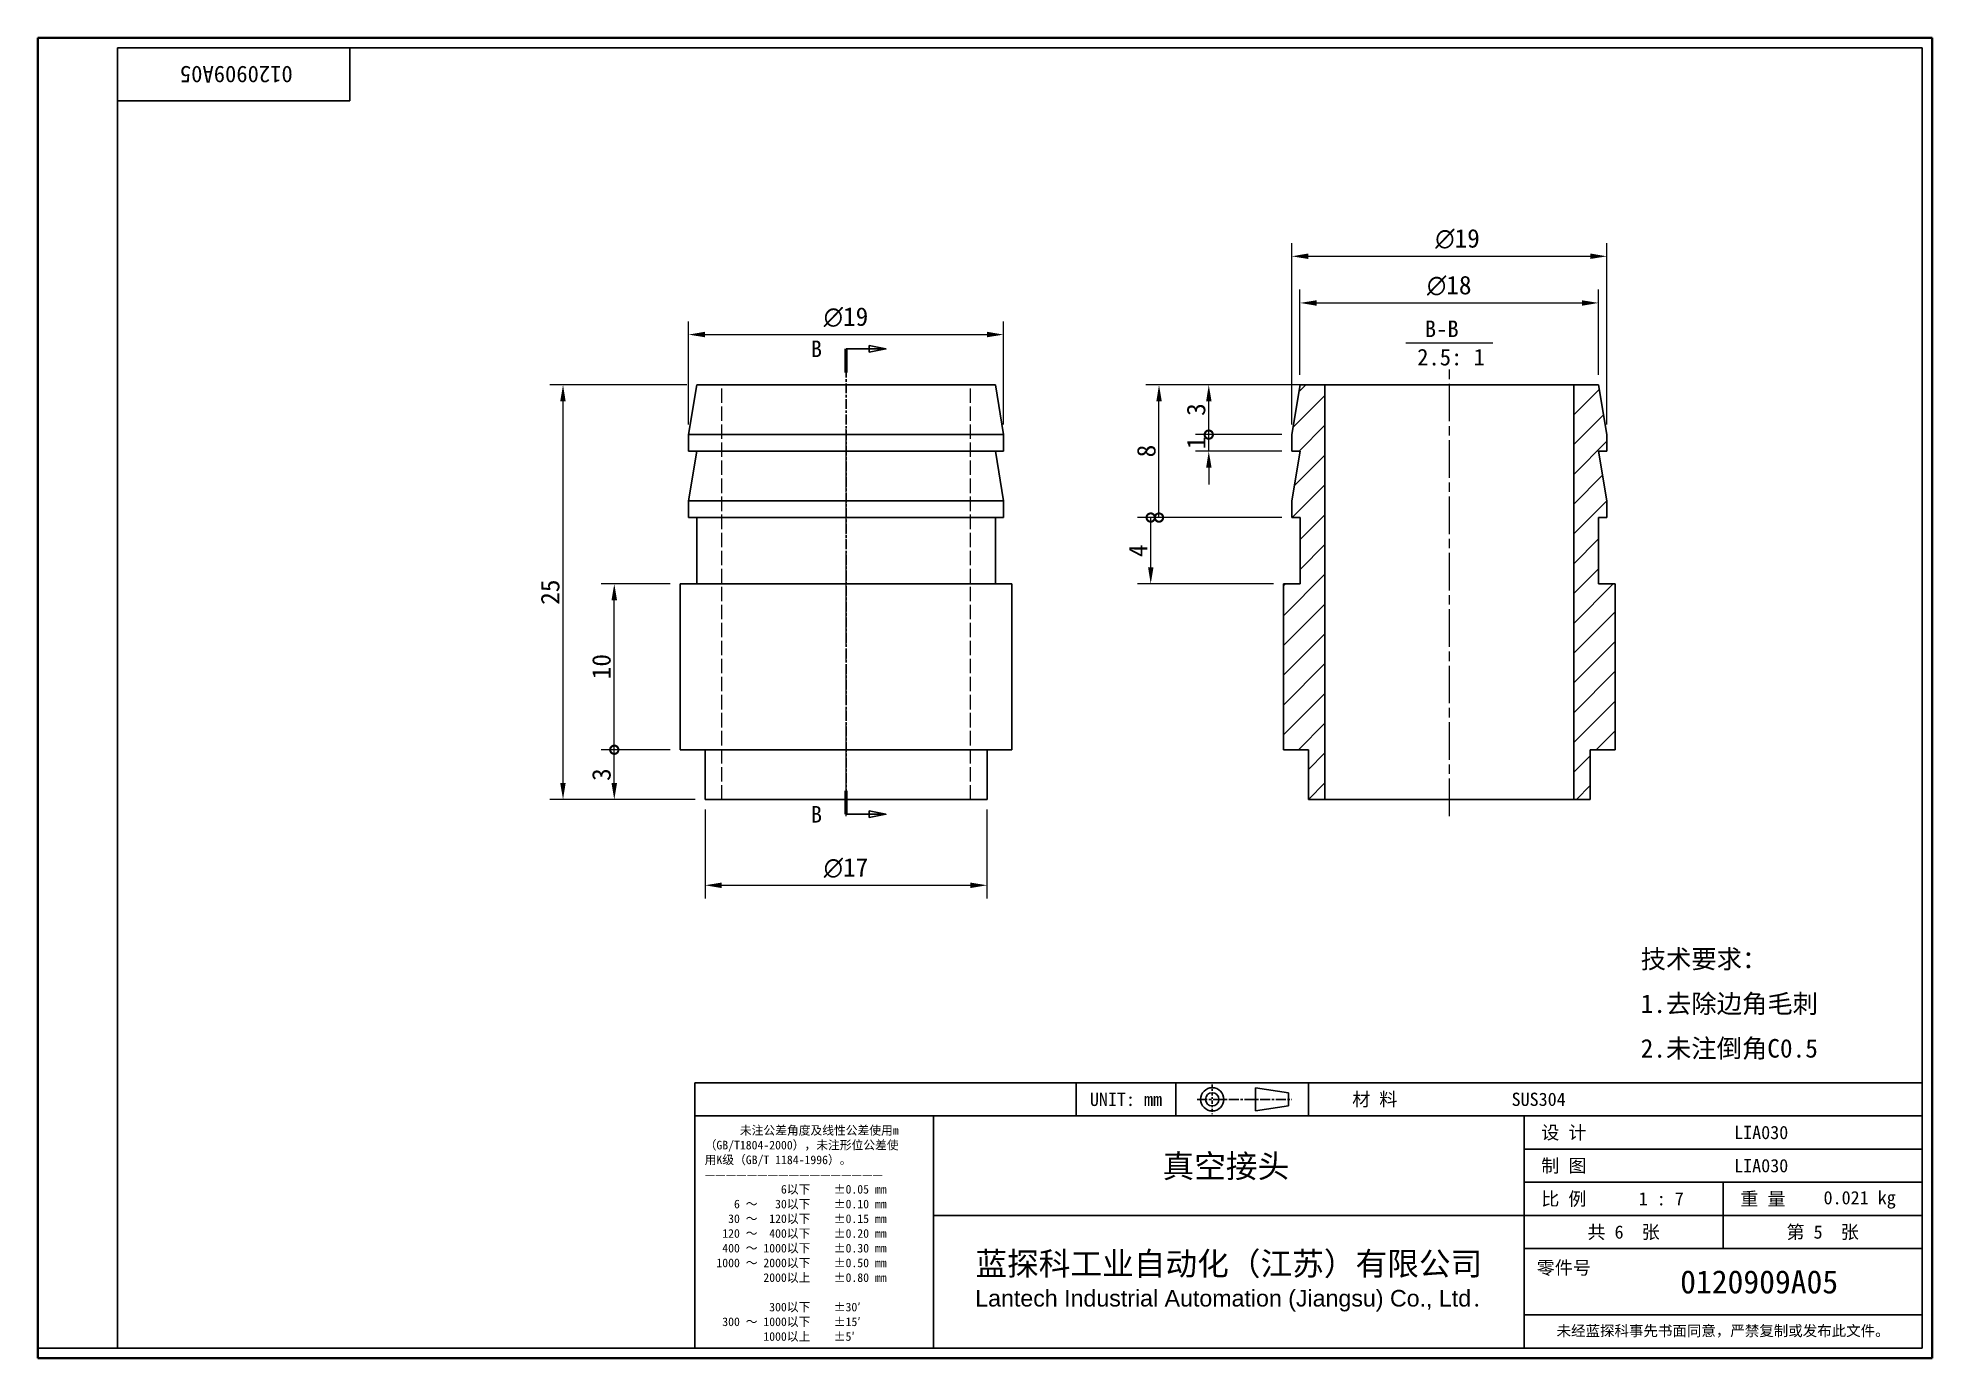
# Model space of a CAD drawing. Header units: millimetres. Extents: x 2 to 117, y 2 to 82.
import ezdxf
from ezdxf.enums import TextEntityAlignment as Align

# ---------------------------------------------------------------- set-up
doc = ezdxf.new("R2010")
doc.units = ezdxf.units.MM
doc.header["$LTSCALE"] = 0.4
doc.linetypes.add('CHAIN', pattern=[0.3543, 0.2362, -0.0295, 0.0591, -0.0295])
doc.linetypes.add('DASHED', pattern=[0.2067, 0.1654, -0.0413])
for name, color, linetype, lineweight in [('1', 7, 'Continuous', 18), ('剖面线 (ISO)', 7, 'Continuous', 18), ('可见 (ISO)', 7, 'Continuous', 25), ('图框 (ISO)', 7, 'Continuous', 35), ('标题 (ISO)', 7, 'Continuous', 25)]:
    doc.layers.add(name, color=color, linetype=linetype, lineweight=lineweight)
for name, color, linetype, lineweight, true_color in [('中心线 (ISO)', 1, 'CHAIN', 18, 0xff0000), ('剖切线 (ISO)', 7, 'CHAIN', 25, 0x008000), ('尺寸 (ISO)', 7, 'Continuous', 18, 0x008000), ('符号 (ISO)', 7, 'Continuous', 18, 0x008000), ('隐藏 (ISO)', 5, 'DASHED', 18, 0x0000ff)]:
    doc.layers.add(name, color=color, linetype=linetype, lineweight=lineweight, true_color=true_color)
doc.styles.add('HZ_33', font='simfang.ttf')
doc.styles.add('文本样式164', font='SimSun.ttf')
doc.styles.add('文本样式165', font='SimSun.ttf')
doc.styles.add('文本样式74', font='SimSun.ttf')
doc.styles.add('最新国标', font='simfang.ttf')
doc.styles.add('注释文本 (ISO)', font='simfang.ttf')
doc.dimstyles.new('默认 (GB)', dxfattribs={"dimscale": 0.4, "dimtxt": 2.8, "dimasz": 2.5, "dimexe": 2, "dimexo": 1.5, "dimgap": 0.5, "dimtad": 1, "dimtoh": 1, "dimdsep": 46, "dimtxsty": '最新国标', "dimcen": 0.09, "dimdle": 10, "dimclrd": 256, "dimclre": 256, "dimclrt": 256, "dimaunit": 1, "dimadec": 3, "dimazin": 2, "dimtfac": 0.535714, "dimtdec": 3, "dimtmove": 0, "dimatfit": 3, "dimfxl": 0, "dimtolj": 1, "dimlwd": -1, "dimlwe": -1, "dimarcsym": 0})
pattern_1 = [(45, (0, 0), (-0.898026, 0.898026), [])]

# ---------------------------------------------------------------- blocks, each defined once
blk = doc.blocks.new('图框 最新国标')
at = {"layer": '图框 (ISO)'}
for p, q in [((6, 7), (6, 204.5)), ((6, 204.5), (291.5, 204.5)), ((291.5, 204.5), (291.5, 5.5)), ((6, 7), (6, 5.5)), ((6, 7), (6, 5.5)), ((291.5, 5.5), (6, 5.5))]:
    blk.add_line(p, q, dxfattribs=at)
at = {"layer": '图框 (ISO)', "color": 7, "linetype": 'Continuous', "lineweight": 25}
for p, q in [((18, 203), (290, 203)), ((18, 7), (18, 203)), ((18, 203), (290, 203)), ((53, 203), (53, 195)), ((290, 203), (290, 7)), ((290, 203), (290, 7)), ((53, 195), (18, 195)), ((290, 7), (6, 7)), ((290, 7), (18, 7))]:
    blk.add_line(p, q, dxfattribs=at)
at = {"layer": '图框 (ISO)', "style": '文本样式74'}
blk.add_attdef('零件代号_001', (44.41, 200.25), '', height=2.5, rotation=180, dxfattribs=at)
blk = doc.blocks.new('标题栏 副本 副本 副本 副本 最新国标')
at = {"layer": '标题 (ISO)'}
for p, q in [((381.98, -183.84), (196.98, -183.84)), ((196.98, -183.84), (196.98, -223.84)), ((254.48, -183.84), (254.48, -188.84)), ((269.48, -183.84), (269.48, -188.84)), ((281.48, -188.09), (281.48, -184.59)), ((281.48, -184.59), (286.48, -185.34)), ((286.48, -185.34), (286.48, -187.34)), ((289.48, -183.84), (289.48, -188.84)), ((381.98, -223.84), (381.98, -183.84)), ((383.48, -183.84), (383.48, -225.34)), ((286.48, -187.34), (281.48, -188.09)), ((196.98, -188.84), (381.98, -188.84)), ((232.98, -188.84), (232.98, -223.84)), ((321.98, -188.84), (321.98, -223.84)), ((321.98, -193.84), (381.98, -193.84)), ((321.98, -198.84), (381.98, -198.84)), ((351.98, -198.84), (351.98, -208.84)), ((321.98, -203.84), (232.98, -203.84)), ((321.98, -203.84), (381.98, -203.84)), ((321.98, -208.84), (381.98, -208.84)), ((321.98, -218.84), (381.98, -218.84)), ((196.98, -223.84), (381.98, -223.84)), ((383.48, -225.34), (196.98, -225.34))]:
    blk.add_line(p, q, dxfattribs=at)
at = {"layer": '标题 (ISO)', "linetype": 'CHAIN', "ltscale": 5.000333}
blk.add_line((274.98, -184.09), (274.98, -188.59), dxfattribs=at)
at = {"layer": '标题 (ISO)', "linetype": 'CHAIN', "ltscale": 15.834605}
blk.add_line((272.73, -186.34), (286.98, -186.34), dxfattribs=at)
at = {"layer": '标题 (ISO)'}
for radius in [1.75, 1]:
    blk.add_circle((274.98, -186.34), radius, dxfattribs=at)
at = {"layer": '1', "style": '文本样式164'}
for s, p in [('UNIT: mm', (261.98, -186.34)), ('材 料', (299.48, -186.34)), ('设 计', (327.98, -191.34)), ('制 图', (327.98, -196.34)), ('比 例', (327.98, -201.34)), ('重 量', (357.98, -201.34)), ('共 6  张', (336.98, -206.34)), ('第 5  张', (366.98, -206.34))]:
    blk.add_text(s, height=2, dxfattribs=at).set_placement(p, align=Align.MIDDLE_CENTER)
at = {"layer": '标题 (ISO)', "style": '注释文本 (ISO)'}
for s, insert, char_height, attachment_point, line_spacing_factor in [('\\fSimSun|b0|i0;{\\H1.3000;      未注公差角度及线性公差使用m\\P}\\fSimSun|b0|i0;{\\H1.3000;（GB/T1804-2000），未注形位公差使\\P}\\fSimSun|b0|i0;{\\H1.3000;用K级（GB/T 1184-1996）。\\P}\\fSimSun|b0|i0;{\\H1.3000;—————————————————\\P}\\fSimSun|b0|i0;{\\H1.3000;             6以下    ±0.05 mm\\P}\\fSimSun|b0|i0;{\\H1.3000;     6 ～   30以下    ±0.10 mm\\P}\\fSimSun|b0|i0;{\\H1.3000;    30 ～  120以下    ±0.15 mm\\P}\\fSimSun|b0|i0;{\\H1.3000;   120 ～  400以下    ±0.20 mm\\P}\\fSimSun|b0|i0;{\\H1.3000;   400 ～ 1000以下    ±0.30 mm\\P}\\fSimSun|b0|i0;{\\H1.3000;  1000 ～ 2000以下    ±0.50 mm\\P}\\fSimSun|b0|i0;{\\H1.3000;          2000以上    ±0.80 mm\\P}\\fSimSun|b0|i0;{\\H1.3000;\\P}\\fSimSun|b0|i0;{\\H1.3000;           300以下    ±30′\\P}\\fSimSun|b0|i0;{\\H1.3000;   300 ～ 1000以下    ±15′\\P}\\fSimSun|b0|i0;{\\H1.3000;          1000以上    ±5′}', (198.48, -206.63), 1.3, 4, 1.023913), ('{\\fMicrosoft YaHei|b0|i0|c134|p34;\\H1.75x;蓝探科工业自动化（江苏）有限公司\\P\\fArial|b0|i0|c0|p34;\\H0.71429x;Lantech Industrial Automation (Jiangsu) Co., Ltd\\fFangSong|b0|i0|c134|p49;.\\H1.15195x; }', (277.48, -213.84), 2, 5, 0.978695)]:
    blk.add_mtext(s, dxfattribs=dict(at, insert=insert, char_height=char_height, attachment_point=attachment_point, line_spacing_factor=line_spacing_factor))
at = {"layer": '标题 (ISO)', "attachment_point": 5, "style": '注释文本 (ISO)'}
for s, insert, char_height in [('\\fFangSong|b0|i0;零件号', (327.98, -211.84), 2), ('\\fSimSun|b0|i0;{\\H1.6000;未经蓝探科事先书面同意，严禁复制或发布此文件。}', (351.98, -221.34), 1.6)]:
    blk.add_mtext(s, dxfattribs=dict(at, insert=insert, char_height=char_height))
at = {"layer": '标题 (ISO)'}
for tag, p, height, style in [('材料_001', (320.09, -187.33), 2, '注释文本 (ISO)'), ('设计人_001', (353.63, -192.33), 2, '注释文本 (ISO)'), ('库存编号_001', (267.49, -198.15), 3.5, '文本样式165'), ('设计人_001', (353.63, -197.33), 2, '注释文本 (ISO)'), ('视图比例_001', (339.26, -202.33), 2, '注释文本 (ISO)'), ('质量\\P3;_001', (367.12, -202.16), 2, '注释文本 (ISO)'), ('零件代号_001', (345.51, -215.59), 3.5, '文本样式165')]:
    blk.add_attdef(tag, p, '', height=height, dxfattribs=dict(at, style=style))
blk = doc.blocks.new('二维转换剖视图1')
at = {"layer": '剖切线 (ISO)', "linetype": 'CHAIN', "ltscale": 15.667007}
blk.add_line((127.81, 87.47), (127.81, 157.63), dxfattribs=at)
at = {"layer": '剖切线 (ISO)', "linetype": 'Continuous', "lineweight": 50}
for p, q in [((127.81, 154.08), (127.81, 157.63)), ((127.81, 87.47), (127.81, 91.02))]:
    blk.add_line(p, q, dxfattribs=at)
at = {"layer": '剖切线 (ISO)', "linetype": 'Continuous'}
for p, q in [((127.81, 157.63), (131.31, 157.63)), ((133.81, 157.63), (131.31, 158.13)), ((131.31, 158.13), (131.31, 157.13)), ((131.31, 157.63), (133.81, 157.63)), ((131.31, 157.13), (133.81, 157.63)), ((127.81, 87.47), (131.31, 87.47)), ((133.81, 87.47), (131.31, 87.97)), ((131.31, 87.97), (131.31, 86.97)), ((131.31, 87.47), (133.81, 87.47)), ((131.31, 86.97), (133.81, 87.47))]:
    blk.add_line(p, q, dxfattribs=at)
at = {"layer": '剖切线 (ISO)', "linetype": 'Continuous', "flags": 128}
for points in [[(131.31, 157.13), (133.81, 157.63), (131.31, 158.13), (131.31, 157.13)], [(131.31, 86.97), (133.81, 87.47), (131.31, 87.97), (131.31, 86.97)]]:
    blk.add_lwpolyline(points, dxfattribs=at)
at = {"layer": '剖切线 (ISO)'}
for points in [[(131.31, 157.13), (133.81, 157.63), (131.31, 158.13), (131.31, 157.13)], [(131.31, 86.97), (133.81, 87.47), (131.31, 87.97), (131.31, 86.97)]]:
    blk.add_solid(points, dxfattribs=at)
at = {"layer": '剖切线 (ISO)', "char_height": 2.5, "attachment_point": 7, "style": 'HZ_33'}
for insert in [(122.49, 156.38), (122.49, 86.22)]:
    blk.add_mtext('B', dxfattribs=dict(at, insert=insert))
blk = doc.blocks.new('*D6')
at = {"layer": 'Defpoints', "color": 0, "transparency": 16777216}
for p in [(42.62, 35.88), (59.62, 35.88), (59.62, 30.71)]:
    blk.add_point(p, dxfattribs=at)
at = {"layer": '尺寸 (ISO)', "color": 116, "true_color": 0x00803f, "transparency": 16777216}
for p, q in [((42.62, 35.28), (42.62, 29.91)), ((59.62, 35.28), (59.62, 29.91)), ((43.62, 30.71), (58.62, 30.71))]:
    blk.add_line(p, q, dxfattribs=at)
for points in [[(43.62, 30.87), (43.62, 30.54), (42.62, 30.71)], [(58.62, 30.87), (58.62, 30.54), (59.62, 30.71)]]:
    blk.add_solid(points, dxfattribs=at)
at = {"layer": '尺寸 (ISO)', "transparency": 16777216, "insert": (51.12, 31.75), "char_height": 1.12, "attachment_point": 5, "style": '最新国标'}
blk.add_mtext('\\A1;{\\fAIGDT|b0|i0;\\ln}\\fFangSong|b0|i0;17', dxfattribs=at)
blk = doc.blocks.new('*D7')
at = {"layer": 'Defpoints', "color": 0, "transparency": 16777216}
for p in [(60.62, 63.91), (41.62, 57.88), (60.62, 57.88)]:
    blk.add_point(p, dxfattribs=at)
at = {"layer": '尺寸 (ISO)', "color": 116, "true_color": 0x00803f, "transparency": 16777216}
for p, q in [((41.62, 58.48), (41.62, 64.71)), ((60.62, 58.48), (60.62, 64.71)), ((42.62, 63.91), (59.62, 63.91))]:
    blk.add_line(p, q, dxfattribs=at)
for points in [[(42.62, 64.08), (42.62, 63.75), (41.62, 63.91)], [(59.62, 64.08), (59.62, 63.75), (60.62, 63.91)]]:
    blk.add_solid(points, dxfattribs=at)
at = {"layer": '尺寸 (ISO)', "transparency": 16777216, "insert": (51.12, 64.96), "char_height": 1.12, "attachment_point": 5, "style": '最新国标'}
blk.add_mtext('\\A1;{\\fAIGDT|b0|i0;\\ln}\\fFangSong|b0|i0;19', dxfattribs=at)
blk = doc.blocks.new('_DotSmall')
at = {"color": 0, "linetype": 'ByBlock', "const_width": 0.5}
blk.add_lwpolyline([(-0.0625, 0, 1), (0.0625, 0, 1)], format="xyb", close=True, dxfattribs=at)
blk = doc.blocks.new('*D8')
at = {"layer": 'Defpoints', "color": 0, "transparency": 16777216}
for p in [(37.15, 38.88), (41.12, 38.88), (42.62, 35.88)]:
    blk.add_point(p, dxfattribs=at)
at = {"layer": '尺寸 (ISO)', "color": 116, "true_color": 0x00803f, "transparency": 16777216}
for p, q in [((40.52, 38.88), (36.35, 38.88)), ((37.15, 36.88), (37.15, 38.88)), ((42.02, 35.88), (36.35, 35.88))]:
    blk.add_line(p, q, dxfattribs=at)
blk.add_solid([(36.98, 36.88), (37.32, 36.88), (37.15, 35.88)], dxfattribs=at)
at = {"layer": '尺寸 (ISO)', "color": 116, "true_color": 0x00803f, "transparency": 16777216, "rotation": 90}
blk.add_blockref('_DotSmall', (37.15, 38.88), dxfattribs=at)
at = {"layer": '尺寸 (ISO)', "transparency": 16777216, "insert": (36.38, 37.38), "char_height": 1.12, "attachment_point": 5, "rotation": 90, "style": '最新国标'}
blk.add_mtext('\\A1;3', dxfattribs=at)
blk = doc.blocks.new('*D10')
at = {"layer": 'Defpoints', "color": 0, "transparency": 16777216}
for p in [(37.15, 48.88), (41.12, 48.88), (41.12, 38.88)]:
    blk.add_point(p, dxfattribs=at)
at = {"layer": '尺寸 (ISO)', "color": 116, "true_color": 0x00803f, "transparency": 16777216}
for p, q in [((40.52, 48.88), (36.35, 48.88)), ((37.15, 38.88), (37.15, 47.88)), ((40.52, 38.88), (36.35, 38.88))]:
    blk.add_line(p, q, dxfattribs=at)
blk.add_solid([(36.98, 47.88), (37.32, 47.88), (37.15, 48.88)], dxfattribs=at)
at = {"layer": '尺寸 (ISO)', "color": 116, "true_color": 0x00803f, "transparency": 16777216, "rotation": 270}
blk.add_blockref('_DotSmall', (37.15, 38.88), dxfattribs=at)
at = {"layer": '尺寸 (ISO)', "transparency": 16777216, "insert": (36.38, 43.89), "char_height": 1.12, "attachment_point": 5, "rotation": 90, "style": '最新国标'}
blk.add_mtext('\\A1;10', dxfattribs=at)
blk = doc.blocks.new('*D11')
at = {"layer": 'Defpoints', "color": 0, "transparency": 16777216}
for p in [(34.06, 60.88), (42.12, 60.88), (42.62, 35.88)]:
    blk.add_point(p, dxfattribs=at)
at = {"layer": '尺寸 (ISO)', "color": 116, "true_color": 0x00803f, "transparency": 16777216}
for p, q in [((41.52, 60.88), (33.26, 60.88)), ((34.06, 36.88), (34.06, 59.88)), ((42.02, 35.88), (33.26, 35.88))]:
    blk.add_line(p, q, dxfattribs=at)
for points in [[(33.89, 59.88), (34.22, 59.88), (34.06, 60.88)], [(33.89, 36.88), (34.22, 36.88), (34.06, 35.88)]]:
    blk.add_solid(points, dxfattribs=at)
at = {"layer": '尺寸 (ISO)', "transparency": 16777216, "insert": (33.29, 48.38), "char_height": 1.12, "attachment_point": 5, "rotation": 90, "style": '最新国标'}
blk.add_mtext('\\A1;25', dxfattribs=at)
blk = doc.blocks.new('*D12')
at = {"layer": 'Defpoints', "color": 0, "transparency": 16777216}
for p in [(96.49, 65.82), (78.49, 60.88), (96.49, 60.88)]:
    blk.add_point(p, dxfattribs=at)
at = {"layer": '尺寸 (ISO)', "color": 116, "true_color": 0x00803f, "transparency": 16777216}
for p, q in [((78.49, 61.48), (78.49, 66.62)), ((96.49, 61.48), (96.49, 66.62)), ((79.49, 65.82), (95.49, 65.82))]:
    blk.add_line(p, q, dxfattribs=at)
for points in [[(79.49, 65.98), (79.49, 65.65), (78.49, 65.82)], [(95.49, 65.98), (95.49, 65.65), (96.49, 65.82)]]:
    blk.add_solid(points, dxfattribs=at)
at = {"layer": '尺寸 (ISO)', "transparency": 16777216, "insert": (87.49, 66.86), "char_height": 1.12, "attachment_point": 5, "style": '最新国标'}
blk.add_mtext('\\A1;\\fAIGDT|b0|i0;n\\fFangSong|b0|i0;18', dxfattribs=at)
blk = doc.blocks.new('*D13')
at = {"layer": 'Defpoints', "color": 0, "transparency": 16777216}
for p in [(96.99, 68.63), (77.99, 57.88), (96.99, 57.88)]:
    blk.add_point(p, dxfattribs=at)
at = {"layer": '尺寸 (ISO)', "color": 116, "true_color": 0x00803f, "transparency": 16777216}
for p, q in [((77.99, 58.48), (77.99, 69.43)), ((78.99, 68.63), (95.99, 68.63)), ((96.99, 58.48), (96.99, 69.43))]:
    blk.add_line(p, q, dxfattribs=at)
for points in [[(78.99, 68.8), (78.99, 68.47), (77.99, 68.63)], [(95.99, 68.8), (95.99, 68.47), (96.99, 68.63)]]:
    blk.add_solid(points, dxfattribs=at)
at = {"layer": '尺寸 (ISO)', "transparency": 16777216, "insert": (87.99, 69.68), "char_height": 1.12, "attachment_point": 5, "style": '最新国标'}
blk.add_mtext('\\A1;\\fAIGDT|b0|i0;n\\fFangSong|b0|i0;19', dxfattribs=at)
blk = doc.blocks.new('*D14')
at = {"layer": 'Defpoints', "color": 0, "transparency": 16777216}
for p in [(72.99, 57.88), (77.99, 57.88), (77.99, 56.88)]:
    blk.add_point(p, dxfattribs=at)
at = {"layer": '尺寸 (ISO)', "color": 116, "true_color": 0x00803f, "transparency": 16777216}
for p, q in [((72.99, 57.88), (72.99, 58.88)), ((77.39, 57.88), (72.19, 57.88)), ((72.99, 56.88), (72.99, 57.88)), ((77.39, 56.88), (72.19, 56.88)), ((72.99, 55.88), (72.99, 54.88))]:
    blk.add_line(p, q, dxfattribs=at)
blk.add_solid([(72.83, 55.88), (73.16, 55.88), (72.99, 56.88)], dxfattribs=at)
at = {"layer": '尺寸 (ISO)', "color": 116, "true_color": 0x00803f, "transparency": 16777216, "rotation": 270}
blk.add_blockref('_DotSmall', (72.99, 57.88), dxfattribs=at)
at = {"layer": '尺寸 (ISO)', "transparency": 16777216, "insert": (72.23, 57.38), "char_height": 1.12, "attachment_point": 5, "rotation": 90, "style": '最新国标'}
blk.add_mtext('\\A1;1', dxfattribs=at)
blk = doc.blocks.new('*D15')
at = {"layer": 'Defpoints', "color": 0, "transparency": 16777216}
for p in [(72.99, 60.88), (78.49, 60.88), (77.99, 57.88)]:
    blk.add_point(p, dxfattribs=at)
at = {"layer": '尺寸 (ISO)', "color": 116, "true_color": 0x00803f, "transparency": 16777216}
for p, q in [((77.89, 60.88), (72.19, 60.88)), ((72.99, 57.88), (72.99, 59.88)), ((77.39, 57.88), (72.19, 57.88))]:
    blk.add_line(p, q, dxfattribs=at)
blk.add_solid([(72.83, 59.88), (73.16, 59.88), (72.99, 60.88)], dxfattribs=at)
at = {"layer": '尺寸 (ISO)', "color": 116, "true_color": 0x00803f, "transparency": 16777216, "rotation": 270}
blk.add_blockref('_DotSmall', (72.99, 57.88), dxfattribs=at)
at = {"layer": '尺寸 (ISO)', "transparency": 16777216, "insert": (72.23, 59.39), "char_height": 1.12, "attachment_point": 5, "rotation": 90, "style": '最新国标'}
blk.add_mtext('\\A1;3', dxfattribs=at)
blk = doc.blocks.new('*D16')
at = {"layer": 'Defpoints', "color": 0, "transparency": 16777216}
for p in [(69.49, 52.88), (77.99, 52.88), (77.49, 48.88)]:
    blk.add_point(p, dxfattribs=at)
at = {"layer": '尺寸 (ISO)', "color": 116, "true_color": 0x00803f, "transparency": 16777216}
for p, q in [((77.39, 52.88), (68.69, 52.88)), ((69.49, 49.88), (69.49, 52.88)), ((76.89, 48.88), (68.69, 48.88))]:
    blk.add_line(p, q, dxfattribs=at)
blk.add_solid([(69.33, 49.88), (69.66, 49.88), (69.49, 48.88)], dxfattribs=at)
at = {"layer": '尺寸 (ISO)', "color": 116, "true_color": 0x00803f, "transparency": 16777216, "rotation": 90}
blk.add_blockref('_DotSmall', (69.49, 52.88), dxfattribs=at)
at = {"layer": '尺寸 (ISO)', "transparency": 16777216, "insert": (68.73, 50.88), "char_height": 1.12, "attachment_point": 5, "rotation": 90, "style": '最新国标'}
blk.add_mtext('\\A1;4', dxfattribs=at)
blk = doc.blocks.new('*D17')
at = {"layer": 'Defpoints', "color": 0, "transparency": 16777216}
for p in [(69.99, 60.88), (79.99, 60.88), (77.99, 52.88)]:
    blk.add_point(p, dxfattribs=at)
at = {"layer": '尺寸 (ISO)', "color": 116, "true_color": 0x00803f, "transparency": 16777216}
for p, q in [((79.39, 60.88), (69.19, 60.88)), ((69.99, 52.88), (69.99, 59.88)), ((77.39, 52.88), (69.19, 52.88))]:
    blk.add_line(p, q, dxfattribs=at)
blk.add_solid([(69.83, 59.88), (70.16, 59.88), (69.99, 60.88)], dxfattribs=at)
at = {"layer": '尺寸 (ISO)', "color": 116, "true_color": 0x00803f, "transparency": 16777216, "rotation": 270}
blk.add_blockref('_DotSmall', (69.99, 52.88), dxfattribs=at)
at = {"layer": '尺寸 (ISO)', "transparency": 16777216, "insert": (69.23, 56.89), "char_height": 1.12, "attachment_point": 5, "rotation": 90, "style": '最新国标'}
blk.add_mtext('\\A1;8', dxfattribs=at)

msp = doc.modelspace()

# ---------------------------------------------------------------- hatches: boundary and pattern name
at = {"layer": '剖面线 (ISO)'}
h = msp.add_hatch(dxfattribs=at)
h.set_pattern_fill('ANSI31', color=256, scale=10.16, style=0)
h.set_pattern_definition(pattern_1)
h.paths.add_polyline_path([(78.994, 38.881), (78.994, 35.881), (79.994, 35.881), (79.994, 60.881), (78.494, 60.881), (77.994, 57.881), (77.994, 56.881), (78.494, 56.881), (77.994, 53.881), (77.994, 52.881), (78.494, 52.881), (78.494, 48.881), (77.494, 48.881), (77.494, 38.881)])
h = msp.add_hatch(dxfattribs=at)
h.set_pattern_fill('ANSI31', color=256, scale=10.16, style=0)
h.set_pattern_definition(pattern_1)
h.paths.add_polyline_path([(95.994, 35.881), (95.994, 38.881), (97.494, 38.881), (97.494, 48.881), (96.494, 48.881), (96.494, 52.881), (96.994, 52.881), (96.994, 53.881), (96.494, 56.881), (96.994, 56.881), (96.994, 57.881), (96.494, 60.881), (94.994, 60.881), (94.994, 35.881)])

# ---------------------------------------------------------------- linework, layer by layer
at = {"layer": '中心线 (ISO)', "ltscale": 23.990969}
for p, q in [((87.494, 34.881), (87.494, 61.881)), ((51.125, 34.881), (51.125, 58.217))]:
    msp.add_line(p, q, dxfattribs=at)
at = {"layer": '可见 (ISO)'}
for p, q in [((42.125, 60.881), (41.625, 57.881)), ((60.125, 60.881), (42.125, 60.881)), ((60.125, 60.881), (60.625, 57.881)), ((78.494, 60.881), (77.994, 57.881)), ((79.994, 60.881), (78.494, 60.881)), ((79.994, 35.881), (79.994, 60.881)), ((94.994, 60.881), (79.994, 60.881)), ((96.494, 60.881), (94.994, 60.881)), ((94.994, 60.881), (94.994, 35.881)), ((96.994, 57.881), (96.494, 60.881)), ((60.625, 57.881), (41.625, 57.881)), ((41.625, 56.881), (41.625, 57.881)), ((60.625, 56.881), (60.625, 57.881)), ((77.994, 57.881), (77.994, 56.881)), ((96.994, 56.881), (96.994, 57.881)), ((60.625, 56.881), (41.625, 56.881)), ((42.125, 56.881), (41.625, 53.881)), ((60.125, 56.881), (60.625, 53.881)), ((77.994, 56.881), (78.494, 56.881)), ((78.494, 56.881), (77.994, 53.881)), ((96.994, 53.881), (96.494, 56.881)), ((96.494, 56.881), (96.994, 56.881)), ((60.625, 53.881), (41.625, 53.881)), ((41.625, 52.881), (41.625, 53.881)), ((60.625, 52.881), (60.625, 53.881)), ((77.994, 53.881), (77.994, 52.881)), ((96.994, 52.881), (96.994, 53.881)), ((60.625, 52.881), (41.625, 52.881)), ((42.125, 48.881), (42.125, 52.881)), ((60.125, 48.881), (60.125, 52.881)), ((77.994, 52.881), (78.494, 52.881)), ((78.494, 52.881), (78.494, 48.881)), ((96.494, 48.881), (96.494, 52.881)), ((96.494, 52.881), (96.994, 52.881)), ((61.125, 48.881), (41.125, 48.881)), ((41.125, 38.881), (41.125, 48.881)), ((61.125, 38.881), (61.125, 48.881)), ((78.494, 48.881), (77.494, 48.881)), ((77.494, 48.881), (77.494, 38.881)), ((97.494, 48.881), (96.494, 48.881)), ((97.494, 38.881), (97.494, 48.881)), ((61.125, 38.881), (41.125, 38.881)), ((42.625, 35.881), (42.625, 38.881)), ((59.625, 35.881), (59.625, 38.881)), ((77.494, 38.881), (78.994, 38.881)), ((78.994, 38.881), (78.994, 35.881)), ((95.994, 35.881), (95.994, 38.881)), ((95.994, 38.881), (97.494, 38.881)), ((59.625, 35.881), (42.625, 35.881)), ((78.994, 35.881), (79.994, 35.881)), ((94.994, 35.881), (79.994, 35.881)), ((94.994, 35.881), (95.994, 35.881))]:
    msp.add_line(p, q, dxfattribs=at)
at = {"layer": '符号 (ISO)'}
msp.add_line((84.874, 63.415), (90.114, 63.415), dxfattribs=at)
at = {"layer": '隐藏 (ISO)', "ltscale": 13.146547}
for p, q in [((43.625, 35.881), (43.625, 60.881)), ((58.625, 35.881), (58.625, 60.881))]:
    msp.add_line(p, q, dxfattribs=at)

# ---------------------------------------------------------------- block references
at = {"xscale": 0.4, "yscale": 0.4, "zscale": 0.4}
msp.add_blockref('图框 最新国标', (0, 0), dxfattribs=at).add_auto_attribs({'零件代号_001': '0120909A05'})
ref = msp.add_blockref('标题栏 副本 副本 副本 副本 最新国标', (-36.793, 92.338), dxfattribs=dict(xscale=0.4, yscale=0.4, zscale=0.4))
ref.add_attrib('零件代号_001', '0120909A05', (101.41, 6.1), dxfattribs={"layer": '标题 (ISO)', "height": 1.4, "style": '文本样式165'})
ref.add_attrib('库存编号_001', '真空接头', (70.203, 13.077), dxfattribs={"layer": '标题 (ISO)', "height": 1.4, "style": '文本样式165'})
ref.add_attrib('质量\\P3;_001', '0.021 kg', (110.055, 11.473), dxfattribs={"layer": '标题 (ISO)', "height": 0.8, "style": '注释文本 (ISO)'})
ref.add_attrib('视图比例_001', '1 : 7', (98.91, 11.407), dxfattribs={"layer": '标题 (ISO)', "height": 0.8, "style": '注释文本 (ISO)'})
ref.add_attrib('设计人_001', 'LIA030', (104.661, 15.405), dxfattribs={"layer": '标题 (ISO)', "height": 0.8, "style": '注释文本 (ISO)'})
ref.add_attrib('设计人_001', 'LIA030', (104.661, 13.405), dxfattribs={"layer": '标题 (ISO)', "height": 0.8, "style": '注释文本 (ISO)'})
ref.add_attrib('材料_001', 'SUS304', (91.245, 17.405), dxfattribs={"layer": '标题 (ISO)', "height": 0.8, "style": '注释文本 (ISO)'})
at = {"layer": '剖切线 (ISO)', "xscale": 0.4, "yscale": 0.4, "zscale": 0.4}
msp.add_blockref('二维转换剖视图1', (0, 0), dxfattribs=at)

# ---------------------------------------------------------------- texts
at = {"layer": '符号 (ISO)', "char_height": 1, "attachment_point": 7, "style": 'HZ_33'}
for s, insert in [('B-B ', (86.016, 63.76)), (' 2.5: 1', (84.874, 62.036))]:
    msp.add_mtext(s, dxfattribs=dict(at, insert=insert))
at = {"layer": '符号 (ISO)', "insert": (99.03, 23.502), "char_height": 1.12, "width": 11.73708, "attachment_point": 4, "line_spacing_factor": 1.441304, "style": '注释文本 (ISO)'}
msp.add_mtext('\\fFangSong|b0|i0;{\\H1.1200;技术要求：\\P}\\fFangSong|b0|i0;{\\H1.1200;1.去除边角毛刺\\P}\\fFangSong|b0|i0;{\\H1.1200;2.未注倒角C0.5\\P}', dxfattribs=at)

# ---------------------------------------------------------------- dimensions: what is measured, and where the dimension line sits
at = {"layer": '尺寸 (ISO)', "color": 116, "true_color": 0x00803f}
for base, p1, p2, picture, middle in [((96.994, 68.634), (77.994, 57.881), (96.994, 57.881), '*D13', (87.994, 68.634)), ((96.494, 65.816), (78.494, 60.881), (96.494, 60.881), '*D12', (87.494, 65.816))]:
    dim = msp.add_linear_dim(base=base, p1=p1, p2=p2, angle=180, text='\\fAIGDT|b0|i0;n\\fFangSong|b0|i0;<>', dimstyle='默认 (GB)', override={"dimgap": 0.5, "dimtoh": 0, "dimdec": 2, "dimtol": 0, "dimlim": 0, "dimtp": 0, "dimtm": 0, "dimtdec": 3, "dimtofl": 0, "dimatfit": 1}, dxfattribs=at)
    dim.commit()
    dim.dimension.update_dxf_attribs({"geometry": picture, "text_midpoint": middle, "dimtype": 160})
for base, p1, p2, picture, middle in [((60.625, 63.913), (41.625, 57.881), (60.625, 57.881), '*D7', (51.125, 63.913)), ((59.625, 30.706), (42.625, 35.881), (59.625, 35.881), '*D6', (51.125, 30.706))]:
    dim = msp.add_linear_dim(base=base, p1=p1, p2=p2, text='{\\fAIGDT|b0|i0;\\ln}\\fFangSong|b0|i0;<>', dimstyle='默认 (GB)', override={"dimgap": 0.5, "dimtoh": 0, "dimdec": 2, "dimtol": 0, "dimlim": 0, "dimtp": 0, "dimtm": 0, "dimtdec": 3, "dimtofl": 0, "dimatfit": 1}, dxfattribs=at)
    dim.commit()
    dim.dimension.update_dxf_attribs({"geometry": picture, "text_midpoint": middle, "dimtype": 160})
for base, p1, p2, angle, override, picture, middle in [((34.056, 60.881), (42.625, 35.881), (42.125, 60.881), 270, {"dimgap": 0.5, "dimtoh": 0, "dimdec": 2, "dimtol": 0, "dimlim": 0, "dimtp": 0, "dimtm": 0, "dimtdec": 3, "dimtofl": 0, "dimatfit": 1}, '*D11', (34.056, 48.381)), ((69.994, 60.881), (77.994, 52.881), (79.994, 60.881), 90, {"dimgap": 0.5, "dimtoh": 0, "dimdec": 2, "dimblk1": 'DotSmall', "dimsah": 1, "dimdle": 0, "dimtol": 0, "dimlim": 0, "dimtp": 0, "dimtm": 0, "dimtdec": 3, "dimtofl": 0, "dimatfit": 1}, '*D17', (69.994, 56.886)), ((72.994, 60.881), (77.994, 57.881), (78.494, 60.881), 90, {"dimgap": 0.5, "dimtoh": 0, "dimdec": 2, "dimblk1": 'DotSmall', "dimsah": 1, "dimdle": 0, "dimtol": 0, "dimlim": 0, "dimtp": 0, "dimtm": 0, "dimtdec": 3, "dimtofl": 0, "dimatfit": 1}, '*D15', (72.994, 59.386)), ((72.994, 57.881), (77.994, 56.881), (77.994, 57.881), 90, {"dimgap": 0.5, "dimtoh": 0, "dimdec": 2, "dimblk2": 'DotSmall', "dimsah": 1, "dimdle": 0, "dimtol": 0, "dimlim": 0, "dimtp": 0, "dimtm": 0, "dimtdec": 3, "dimtofl": 1, "dimatfit": 1}, '*D14', (72.994, 57.381)), ((69.494, 52.881), (77.494, 48.881), (77.994, 52.881), 90, {"dimgap": 0.5, "dimtoh": 0, "dimdec": 2, "dimblk2": 'DotSmall', "dimsah": 1, "dimdle": 0, "dimtol": 0, "dimlim": 0, "dimtp": 0, "dimtm": 0, "dimtdec": 3, "dimtofl": 0, "dimatfit": 1}, '*D16', (69.494, 50.876)), ((37.15, 48.881), (41.125, 38.881), (41.125, 48.881), 90, {"dimgap": 0.5, "dimtoh": 0, "dimdec": 2, "dimblk1": 'DotSmall', "dimsah": 1, "dimdle": 0, "dimtol": 0, "dimlim": 0, "dimtp": 0, "dimtm": 0, "dimtdec": 3, "dimtofl": 0, "dimatfit": 1}, '*D10', (37.15, 43.886)), ((37.15, 38.881), (42.625, 35.881), (41.125, 38.881), 90, {"dimgap": 0.5, "dimtoh": 0, "dimdec": 2, "dimblk2": 'DotSmall', "dimsah": 1, "dimdle": 0, "dimtol": 0, "dimlim": 0, "dimtp": 0, "dimtm": 0, "dimtdec": 3, "dimtofl": 0, "dimatfit": 1}, '*D8', (37.15, 37.376))]:
    dim = msp.add_linear_dim(base=base, p1=p1, p2=p2, angle=angle, dimstyle='默认 (GB)', override=override, dxfattribs=at)
    dim.commit()
    dim.dimension.update_dxf_attribs({"geometry": picture, "text_midpoint": middle, "dimtype": 160})

doc.saveas('drawing.dxf')
